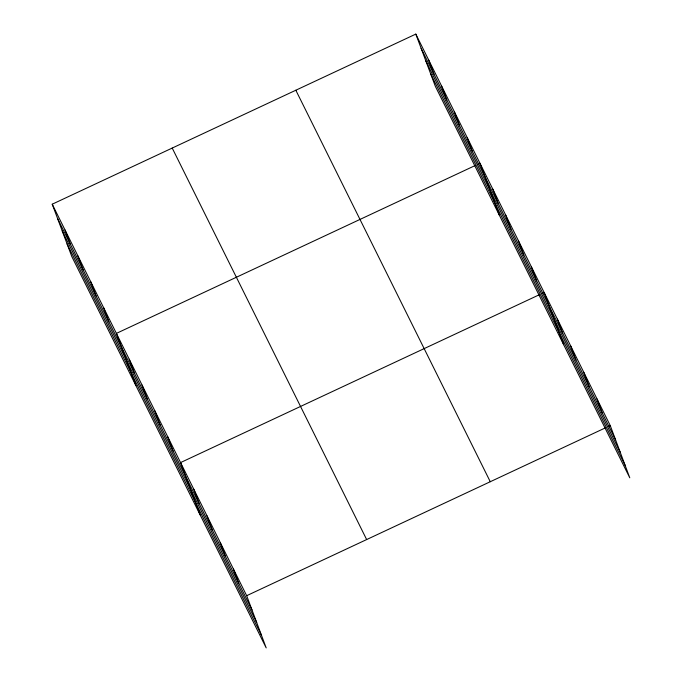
<?xml version="1.0" encoding="UTF-8"?>
<svg xmlns="http://www.w3.org/2000/svg" width="682" height="682" viewBox="0 0 682 682"><rect width="100%" height="100%" fill="white"/><g stroke="black" fill="none" stroke-linecap="round" stroke-linejoin="round"><path stroke-width="1.02" d="M52.224 204.199L246.671 595.693L266.193 647.9L71.746 256.406L52.224 204.199L415.807 34.1L610.254 425.594L629.776 477.801L435.329 86.307L415.807 34.1M475.286 165.487L116.392 333.396L135.914 385.603M478.099 164.166L479.975 163.288L499.497 215.495M539.453 294.675L180.56 462.584L200.082 514.791M542.267 293.362L544.142 292.484L563.664 344.691M246.671 595.693L605.565 427.785M608.378 426.472L610.254 425.594M421.126 48.32L615.565 439.805M425.815 60.851L620.253 452.345M430.64 73.767L625.087 465.26M295.826 90.237L490.273 481.722M172.214 148.071L366.652 539.564M57.544 218.419L251.982 609.913M62.233 230.959L256.671 622.444M67.058 243.875L261.504 635.36M597.031 398.97L602.342 413.19M583.809 372.346L589.129 386.566M570.587 345.723L575.906 359.943M557.365 319.108L562.684 333.319M531.312 266.645L536.623 280.865M518.473 240.806L523.793 255.025M505.643 214.966L510.954 229.186M492.813 189.127L498.124 203.347M467.144 137.457L472.456 151.668M454.314 111.618L459.625 125.829M441.476 85.779L446.795 99.998M428.646 59.939L433.957 74.159M233.449 569.069L238.768 583.289M220.226 542.454L225.546 556.665M207.004 515.831L212.324 530.05M193.782 489.207L199.101 503.427M167.729 436.753L173.04 450.964M154.891 410.914L160.21 425.125M142.061 385.074L147.38 399.285M129.23 359.235L134.542 373.455M103.562 307.556L108.873 321.776M90.732 281.717L96.043 295.937M77.893 255.878L83.213 270.098M65.063 230.039L70.374 244.258"/></g></svg>
